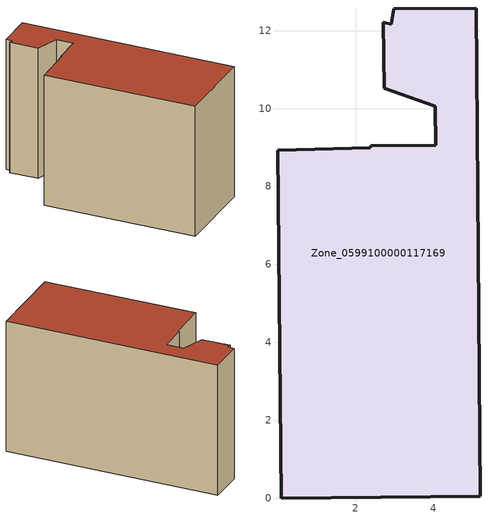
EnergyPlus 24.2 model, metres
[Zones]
Zone_0599100000117169
 floor ground (C_G): 2.73,10.52 2.71,12.21 2.91,12.16 2.98,12.56 5.1,12.58 5.2,0.05 0.09,0 0,8.93 2.38,8.99 2.39,9.05 4.06,9.06 4.05,10.06 z0
 wall outside (C_F): 5.2,0.05 5.1,12.58 2.98,12.56 2.91,12.16 2.71,12.21 2.73,10.52 4.05,10.06 4.06,9.06 2.39,9.05 2.38,8.99 0,8.93 0.09,0 5.2,0.05 z0:7.9
 roof outside (C_R): 2.71,12.21 2.73,10.52 4.05,10.06 4.06,9.06 2.39,9.05 2.38,8.99 0,8.93 0.09,0 5.2,0.05 5.1,12.58 2.98,12.56 2.91,12.16 z7.9
[BUILDING]
Pand.0599100000117169: North Axis=0; Terrain=City; Loads Convergence Tolerance Value=0.04; Temperature Convergence Tolerance Value=0.4; Solar Distribution=FullExterior; Maximum Number of Warmup Days=25; Minimum Number of Warmup Days=1
[Site:Location]
Rotterdam.The.Hague.AP_ZH_NLD Design_Conditions: Latitude=51.96; Longitude=4.45; Time Zone=1; Elevation=-4.5
[SITE:GROUNDTEMPERATURE:BUILDINGSURFACE]
18, 18, 18, 18, 18, 18, 18, 18, 18, 18, 18, 18
[MATERIAL] Thermal Absorptance=0.9; Solar Absorptance=0.7; Visible Absorptance=0.7
Name | Roughness | Thickness | Conductivity | Density | Specific Heat
G.TI.1975-1991 | MediumSmooth | 0.15 | 0.288461 | 540 | 1210
F.TI.1975-1991 | Rough | 0.3 | 0.230769 | 1920 | 840
R.TI.1975-1991 | MediumRough | 0.2 | 0.153846 | 1500 | 1000
[CONSTRUCTION]
C_G: G.TI.1975-1991
C_F: F.TI.1975-1991
C_R: R.TI.1975-1991
[ZONE]
Zone_0599100000117169: Type=1; Multiplier=1; Ceiling Height=Autocalculate; Volume=Autocalculate; Floor Area=autocalculate; Part of Total Floor Area=Yes
[ZONEINFILTRATION:DESIGNFLOWRATE]
Infil_Zone_0599100000117169: Zone or ZoneList or Space or SpaceList=Zone_0599100000117169; Schedule=AlwaysOn; Design Flow Rate Calculation Method=Flow/Area; Flow Rate per Floor Area=0.003; Constant Term Coefficient=1; Temperature Term Coefficient=0; Velocity Term Coefficient=0; Velocity Squared Term Coefficient=0
[HVACTEMPLATE:ZONE:IDEALLOADSAIRSYSTEM]
Zone_0599100000117169: Maximum Heating Supply Air Temperature=50; Minimum Cooling Supply Air Temperature=13; Maximum Heating Supply Air Humidity Ratio=0.0156; Minimum Cooling Supply Air Humidity Ratio=0.0077; Heating Limit=NoLimit; Cooling Limit=NoLimit; Dehumidification Control Type=ConstantSensibleHeatRatio; Cooling Sensible Heat Ratio=0.7; Dehumidification Setpoint=60; Humidification Control Type=None; Humidification Setpoint=30; Outdoor Air Method=None; Outdoor Air Flow Rate per Person=0.00944; Outdoor Air Flow Rate per Zone Floor Area=0; Outdoor Air Flow Rate per Zone=0; Demand Controlled Ventilation Type=None; Outdoor Air Economizer Type=NoEconomizer; Heat Recovery Type=None; Sensible Heat Recovery Effectiveness=0.7; Latent Heat Recovery Effectiveness=0.65
[ZONECONTROL:THERMOSTAT]
ThermostatControl_Zone_0599100000117169: Zone or ZoneList=Zone_0599100000117169; Control Type Schedule=DualSetpointControlType; Control 1=Thermostat_Zone_0599100000117169; Temperature Difference Between Cutout And Setpoint=0
[THERMOSTATSETPOINT:DUALSETPOINT]
Thermostat_Zone_0599100000117169: Heating Setpoint Temperature Schedule=HeatingSetpoint_Zone_0599100000117169; Cooling Setpoint Temperature Schedule=CoolingSetpoint_Zone_0599100000117169
[SCHEDULE:COMPACT]
HeatingSetpoint_Zone_0599100000117169: Through: 12/31, For: AllDays, Until: 24:00, 21
CoolingSetpoint_Zone_0599100000117169: Through: 12/31, For: AllDays, Until: 24:00, 24
DualSetpointControlType: Through: 12/31, For: AllDays, Until: 24:00, 4
AlwaysOn: Through: 12/31, For: AllDays, Until: 24:00, 1
